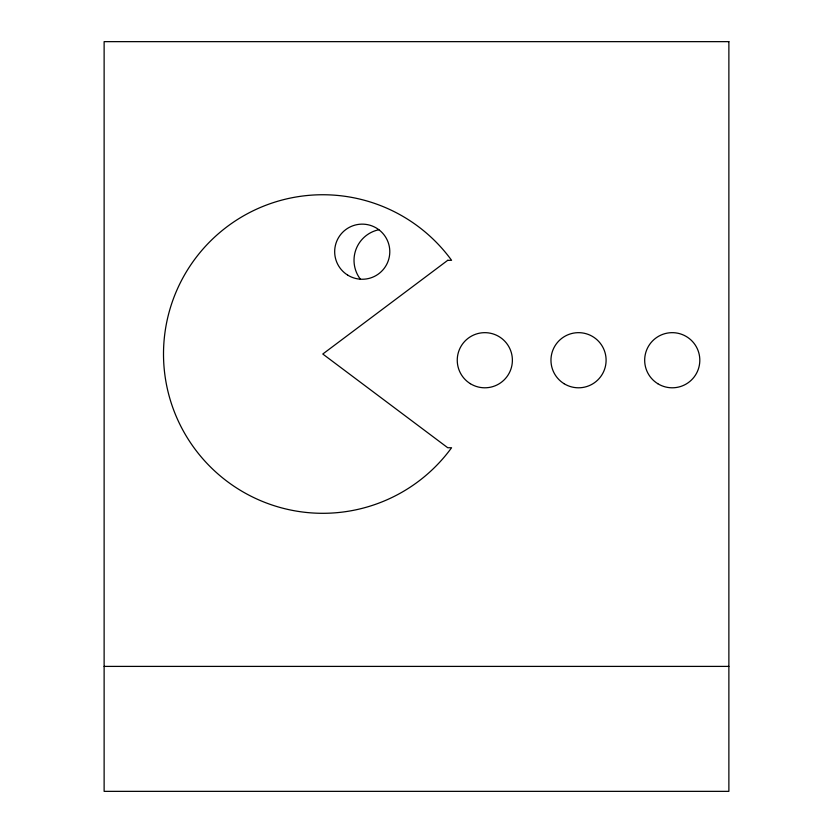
<?xml version="1.0" encoding="UTF-8"?>
<svg xmlns="http://www.w3.org/2000/svg" width="833" height="833" viewBox="0 0 833 833"><rect width="100%" height="100%" fill="white"/><g stroke="black" fill="none" stroke-linecap="round" stroke-linejoin="round"><path stroke-width="1.25" d="M104.125 666.4L728.875 666.4M360.377 279.201A31.238 31.238 0 0 1 378.88 229.731M447.738 260.312L322.788 354.025L447.738 447.738L451.58 447.738A159.28 159.28 0 0 1 216.184 472.373A159.28 159.28 0 0 1 216.184 235.677A159.28 159.28 0 0 1 451.58 260.312L447.738 260.312M728.875 41.65L104.125 41.65L104.125 791.35L728.875 791.35L728.875 41.65M347.705 275.119A27.562 27.562 0 0 0 389.782 252.555A27.562 27.562 0 0 0 349.204 227.409A27.562 27.562 0 0 0 347.705 275.119M657.789 383.701A27.562 27.562 0 0 0 699.803 361.022A27.562 27.562 0 0 0 659.153 335.97A27.562 27.562 0 0 0 657.789 383.701M564.076 383.701A27.562 27.562 0 0 0 606.091 361.022A27.562 27.562 0 0 0 565.44 335.97A27.562 27.562 0 0 0 564.076 383.701M470.364 383.701A27.562 27.562 0 0 0 512.378 361.022A27.562 27.562 0 0 0 471.728 335.97A27.562 27.562 0 0 0 470.364 383.701"/></g></svg>
